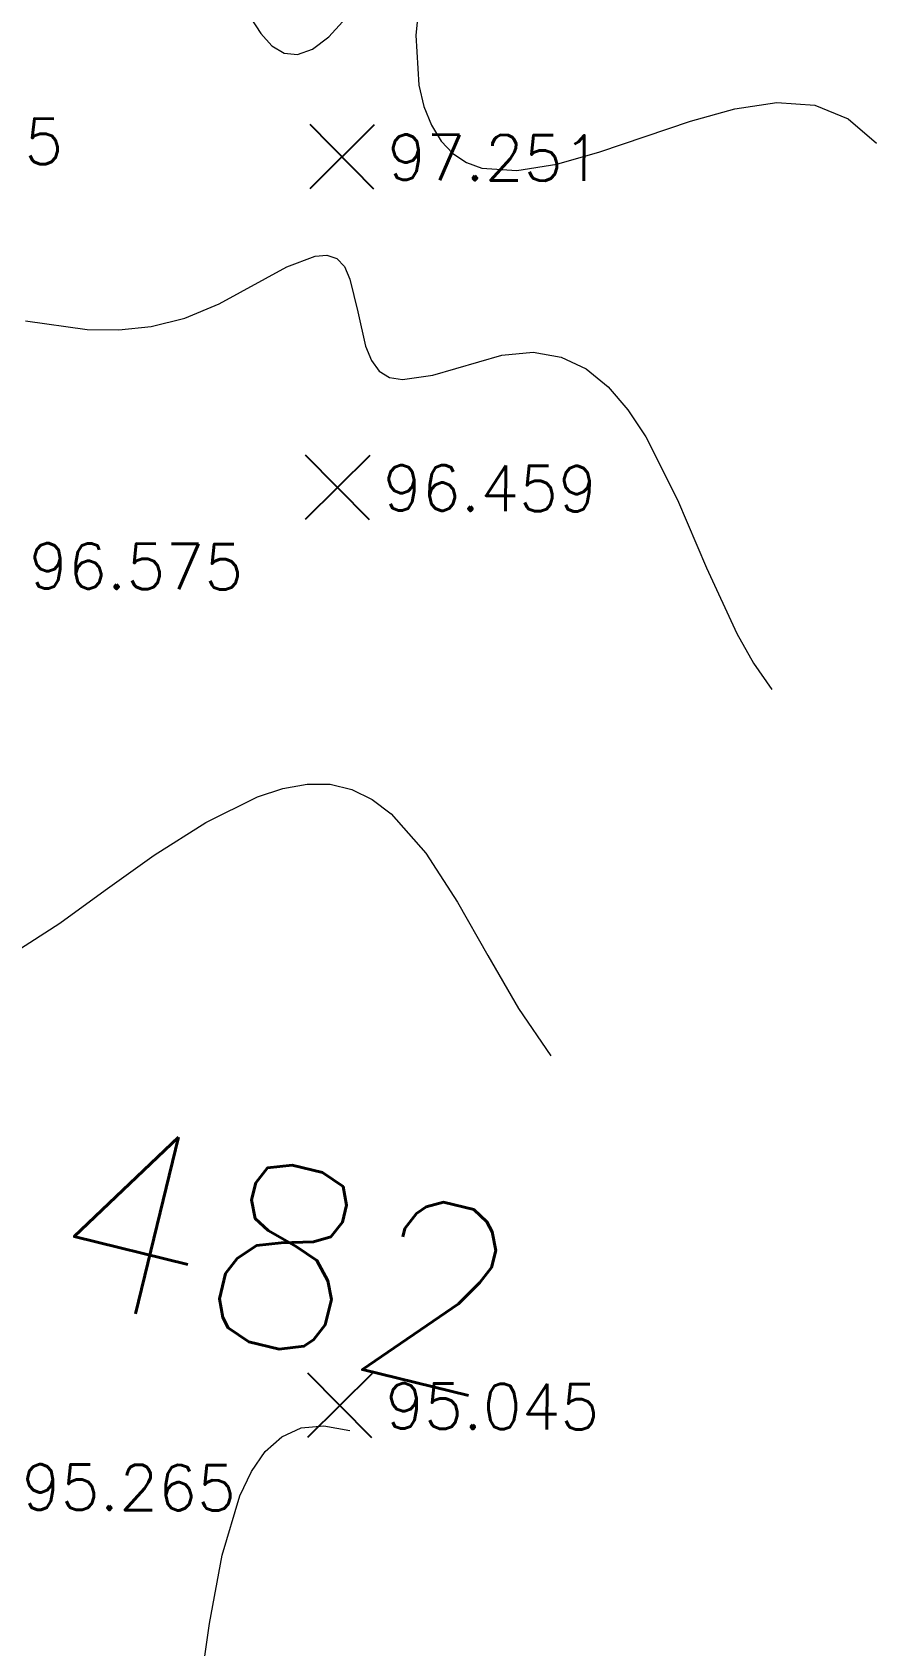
# Model space of a CAD drawing. Header units: inches. Extents: x -48 to 777, y -156 to 510.
# Drawn here: x 118.79 to 128.04, y 139.52 to 157.27 of the extents above; entities that cross this region are included whole.
import ezdxf

# ---------------------------------------------------------------- set-up
doc = ezdxf.new("R2010")
doc.units = ezdxf.units.IN
doc.header["$MEASUREMENT"] = 0
doc.set_wipeout_variables(frame=1)
doc.linetypes.add('ACAD_ISO10W100', pattern=[18, 12, -3, 0, -3])
for name, color, linetype, lineweight in [('A-LEVELS', 139, 'Continuous', 20), ('A-LIMIT LOT', 235, 'ACAD_ISO10W100', 20), ('A-NOTES', 151, 'Continuous', 20)]:
    doc.layers.add(name, color=color, linetype=linetype, lineweight=lineweight)
doc.layers.add('pts pc', color=7, linetype='Continuous')
doc.styles.add('2mm', font='simplex.shx', dxfattribs={"height": 0.5})
doc.styles.add('5mm', font='simplex_.ttf', dxfattribs={"height": 5})

# ---------------------------------------------------------------- blocks, each defined once
blk = doc.blocks.new('LOT 688  TOPOGRAPHIC PLAN')
at = {"layer": 'A-LEVELS', "linetype": 'Continuous'}
for points in [[(-315963.25883, -27899.67738), (-315963.14246, -27899.85834), (-315963.01823, -27899.99287), (-315962.88353, -27900.07191), (-315962.73578, -27900.08639), (-315962.57239, -27900.02724), (-315962.39284, -27899.89176), (-315962.01446, -27899.47645)], [(-315961.37679, -27899.29349), (-315961.43466, -27899.87556), (-315961.40366, -27900.42358), (-315961.34655, -27900.65996), (-315961.26381, -27900.86666), (-315961.15704, -27901.04026), (-315961.02786, -27901.17735), (-315960.87792, -27901.27532), (-315960.70907, -27901.33646), (-315960.32259, -27901.3646), (-315959.88413, -27901.29449), (-315959.40945, -27901.15886), (-315958.41432, -27900.82196), (-315957.92534, -27900.68615), (-315957.46307, -27900.61573), (-315957.04324, -27900.64344), (-315956.67924, -27900.79694), (-315956.3661, -27901.06439)], [(-315965.72991, -27903.01567), (-315965.05342, -27903.11142), (-315964.70438, -27903.11712), (-315964.34646, -27903.07942), (-315963.97837, -27902.98685), (-315963.59899, -27902.82828), (-315962.85599, -27902.42276), (-315962.54331, -27902.30469), (-315962.41316, -27902.29602), (-315962.30486, -27902.33206), (-315962.2214, -27902.42051), (-315962.16024, -27902.55738), (-315962.07486, -27902.9181), (-315961.98788, -27903.29588), (-315961.92471, -27903.45406), (-315961.83827, -27903.57198), (-315961.72347, -27903.6397), (-315961.58351, -27903.66321), (-315961.24775, -27903.61458), (-315960.48995, -27903.39326), (-315960.14227, -27903.3607), (-315959.83437, -27903.41489), (-315959.56154, -27903.54557), (-315959.31904, -27903.74239), (-315959.10213, -27903.99502), (-315958.90607, -27904.2931), (-315958.55749, -27904.98426), (-315958.23537, -27905.73311), (-315957.90176, -27906.4569), (-315957.71878, -27906.78352), (-315957.5187, -27907.07285)], [(-315965.846, -27909.96082), (-315965.35312, -27909.6427), (-315964.85291, -27909.2794), (-315964.31533, -27908.89421), (-315963.74783, -27908.53294), (-315963.17765, -27908.25333), (-315962.90013, -27908.16222), (-315962.63221, -27908.1132), (-315962.37734, -27908.11352), (-315962.13869, -27908.16977), (-315961.91636, -27908.28061), (-315961.7083, -27908.43911), (-315961.32655, -27908.87102), (-315960.97664, -27909.40933), (-315960.64176, -27909.99785), (-315960.30508, -27910.5804), (-315959.94981, -27911.10078)]]:
    blk.add_lwpolyline(points, dxfattribs=at)
at = {"layer": 'A-LEVELS', "color": 209, "linetype": 'Continuous'}
blk.add_lwpolyline([(-315963.8199, -27918.13664), (-315963.70724, -27917.34545), (-315963.5676, -27916.59171), (-315963.37206, -27915.93916), (-315963.2443, -27915.67075), (-315963.09171, -27915.45153), (-315962.9107, -27915.28948), (-315962.69764, -27915.19256), (-315962.44891, -27915.16874), (-315962.16308, -27915.22149)], dxfattribs=at)
at = {"layer": 'pts pc', "linetype": 'Continuous'}
for points in [[(-315961.8925, -27900.86179), (-315962.60328, -27901.56499)], [(-315961.89629, -27901.56878), (-315962.59949, -27900.858)], [(-315961.94199, -27904.49757), (-315962.65277, -27905.20077)], [(-315961.94578, -27905.20456), (-315962.64898, -27904.49378)], [(-315961.91613, -27914.59586), (-315962.62691, -27915.29906)], [(-315961.91992, -27915.30285), (-315962.62312, -27914.59207)]]:
    blk.add_lwpolyline(points, dxfattribs=at)
at = {"layer": 'A-NOTES', "linetype": 'Continuous', "style": '5mm'}
blk.add_text('482', height=2, rotation=346.245633, dxfattribs=at).set_placement((-315965.60289, -27913.67491))
at = {"layer": 'pts pc', "color": 1, "char_height": 0.5, "attachment_point": 1, "rotation": 359.692852, "style": '2mm'}
for s, insert, width in [('\\Fsimplex.shx;\\W1.0000000000;\\T1.0000000000;\\o\\l97.265', (-315967.66866, -27900.78132), 3.0714286), ('\\Fsimplex.shx;\\W1.0000000000;\\T1.0000000000;\\o\\l97.251', (-315961.74656, -27900.96607), 2.9761905), ('\\Fsimplex.shx;\\W1.0000000000;\\T1.0000000000;\\o\\l96.459', (-315961.79605, -27904.60186), 3.0714286), ('\\Fsimplex.shx;\\W1.0000000000;\\T1.0000000000;\\o\\l96.575', (-315965.68971, -27905.461), 3.0714286), ('\\Fsimplex.shx;\\W1.0000000000;\\T1.0000000000;\\o\\l95.045', (-315961.77019, -27914.70014), 3.0714286), ('\\Fsimplex.shx;\\W1.0000000000;\\T1.0000000000;\\o\\l95.265', (-315965.77002, -27915.59171), 3.0714286)]:
    blk.add_mtext(s, dxfattribs=dict(at, insert=insert, width=width))
at = {"linetype": 'Continuous'}
blk.add_wipeout([(-315996.80172, -27893.57917), (-315969.32038, -27896.23659), (-315969.32038, -27930.53073), (-315964.08799, -27936.87852), (-315964.6636, -27941.43051), (-315970.22923, -27937.16678), (-315985.1164, -27950.2257)], dxfattribs=at).dxf.layer = 'A-LIMIT LOT'

msp = doc.modelspace()

# ---------------------------------------------------------------- block references
at = {"layer": 'pts pc'}
msp.add_blockref('LOT 688  TOPOGRAPHIC PLAN', (316084.44716, 28057.10823), dxfattribs=at)

doc.saveas('drawing.dxf')
